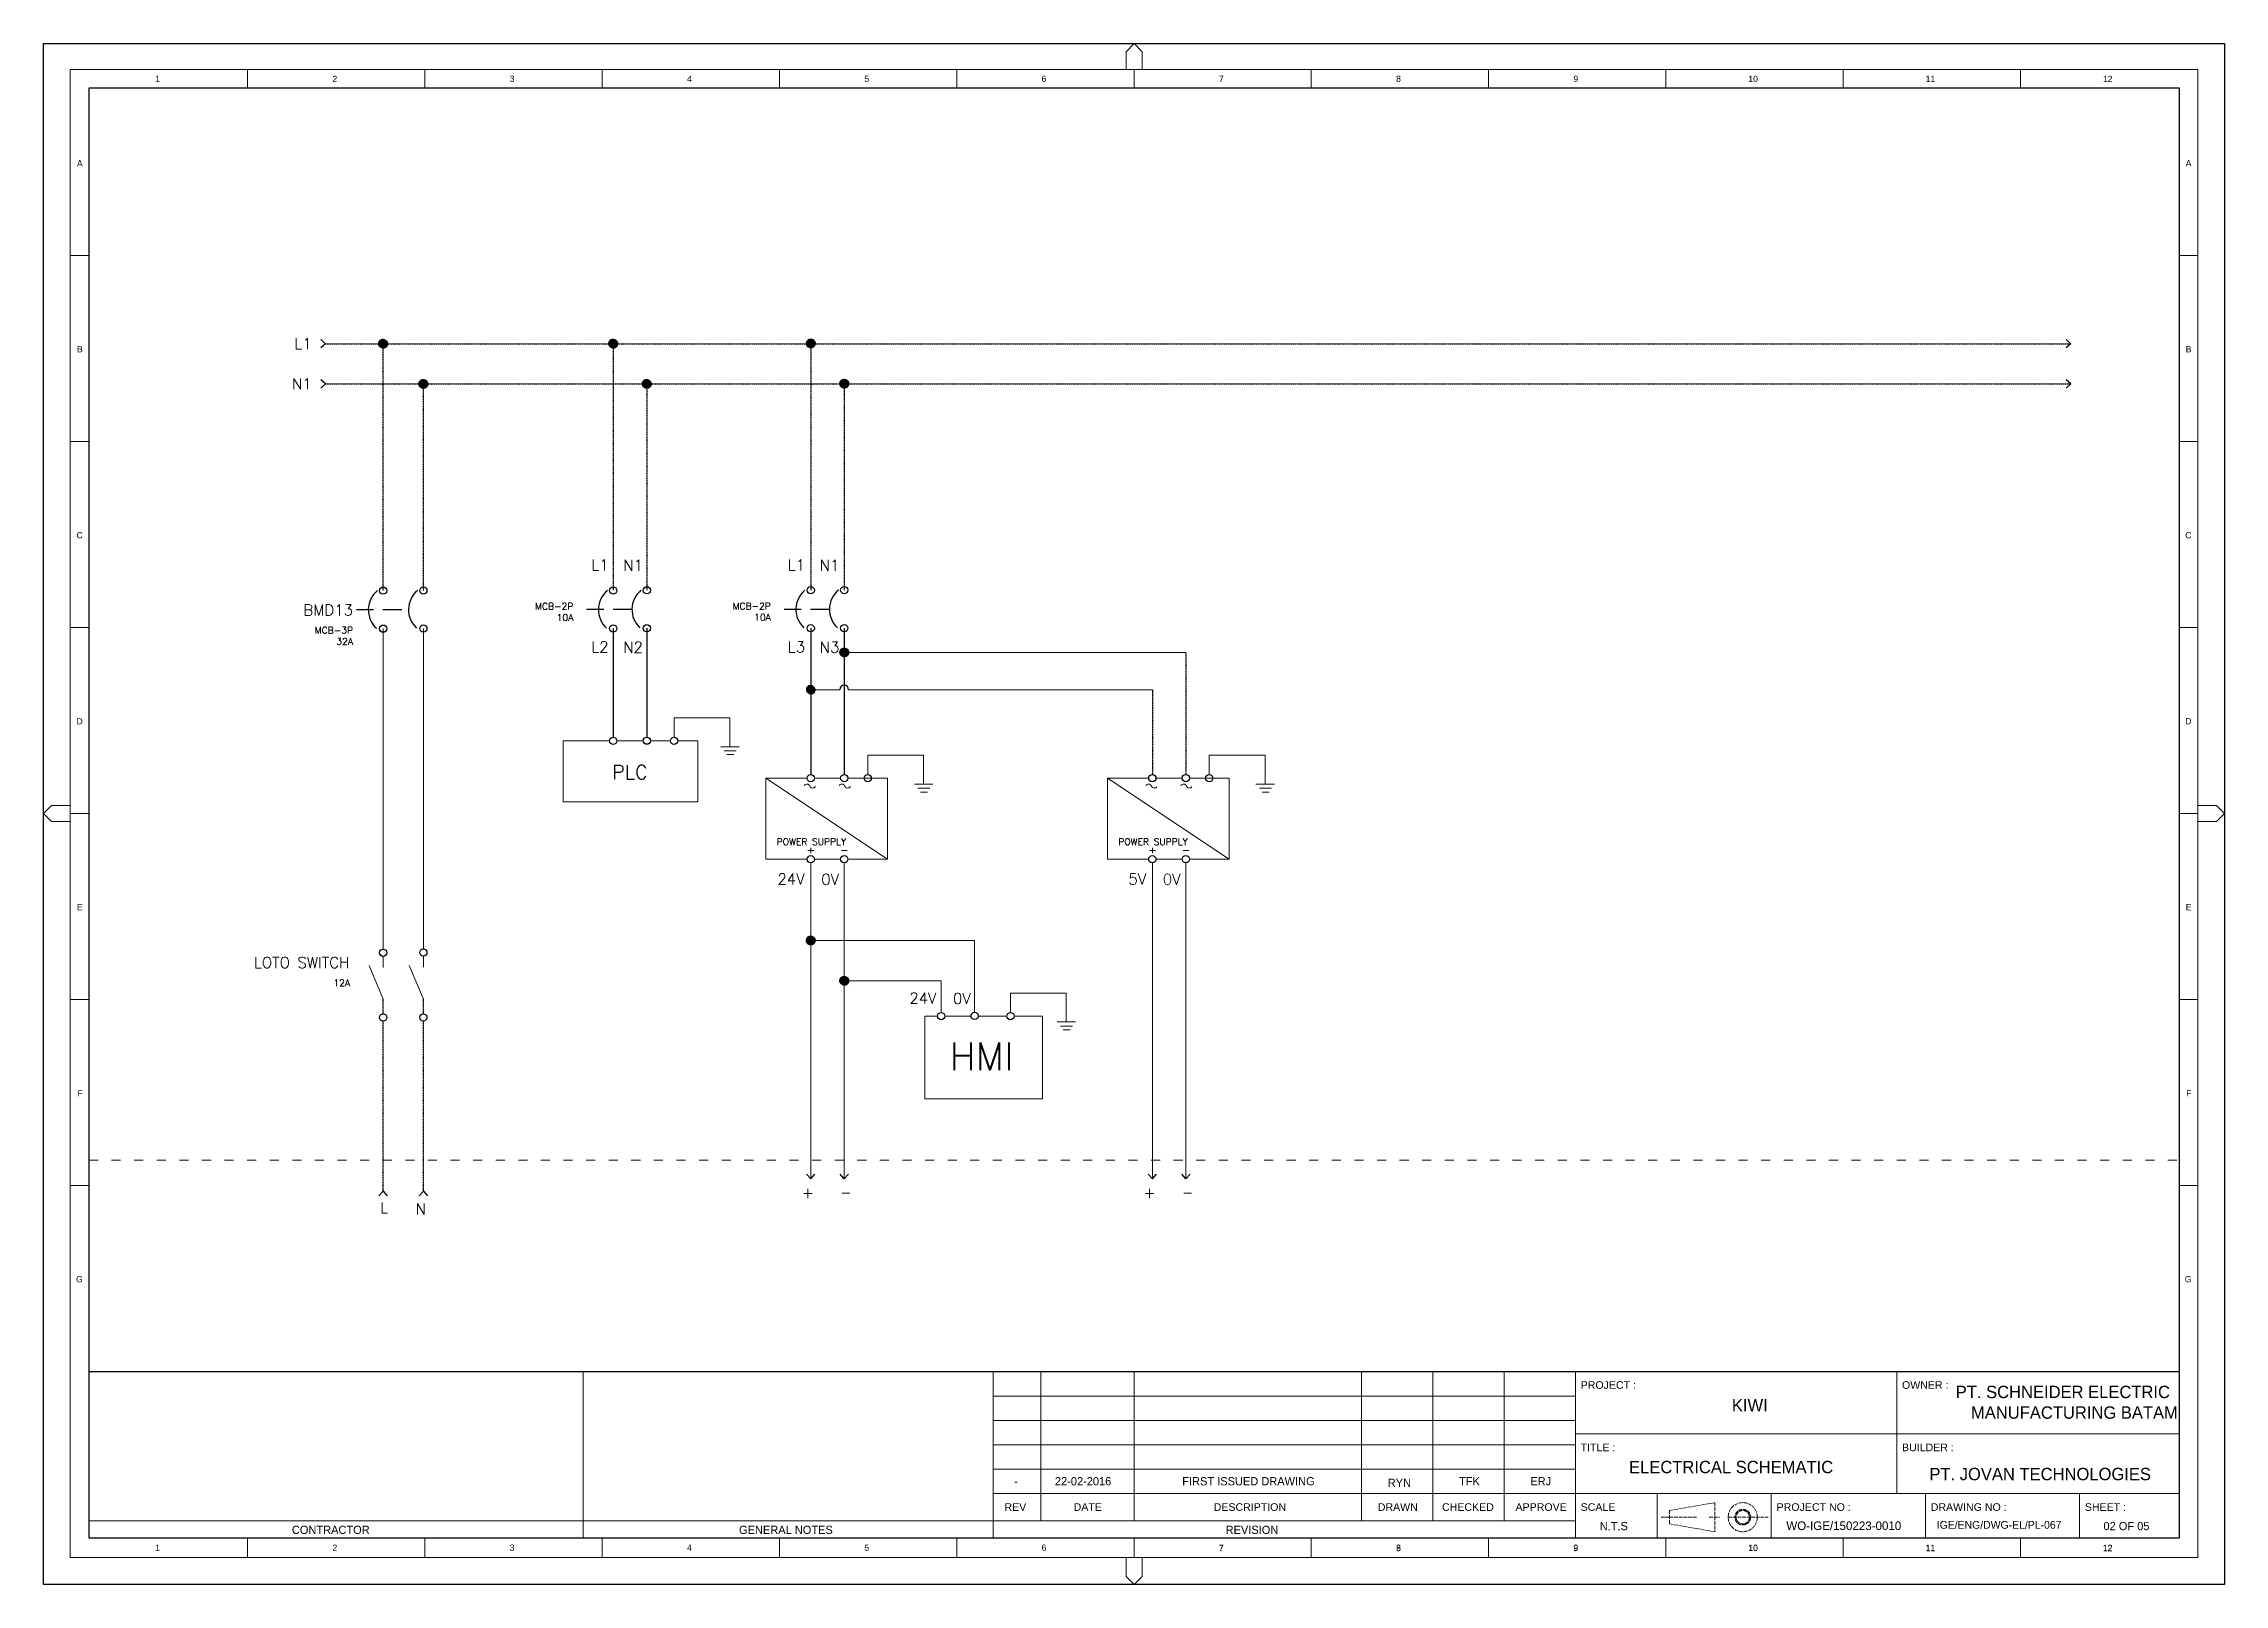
# Model space of a CAD drawing. Header units: millimetres. Extents: x 2350 to 5245, y 570 to 2615.
import ezdxf

# ---------------------------------------------------------------- set-up
doc = ezdxf.new("R2010")
doc.units = ezdxf.units.MM
for name, pattern in [('ACAD_ISO02W100', [15, 12, -3]), ('ACAD_ISO03W100', [30, 12, -18]), ('CACHE', [0.375, 0.25, -0.125]), ('DASHED2', [0.375, 0.25, -0.125])]:
    doc.linetypes.add(name, pattern=pattern)
doc.layers.add('DIMENSION', color=7, linetype='Continuous', lineweight=5)
for name, color, linetype in [('FORM', 7, 'Continuous'), ('GRID', 7, 'Continuous'), ('Layer2', 7, 'ACAD_ISO02W100'), ('TITL-BLK', 7, 'Continuous')]:
    doc.layers.add(name, color=color, linetype=linetype)
doc.styles.add('ARIAL', font='arial.ttf')
doc.styles.add('ROMANS', font='ROMANS.shx', dxfattribs={"height": 2})
doc.styles.get("Standard").update_dxf_attribs({"font": 'arial.ttf'})

# ---------------------------------------------------------------- blocks, each defined once
blk = doc.blocks.new('A$C6D947769')
at = {"lineweight": 9}
for p, q in [((3512.6, 4971.8), (3538.6, 4998.7)), ((3512.6, 4915), (3512.6, 4971.8)), ((3538.6, 4998.7), (3564.6, 4971.8)), ((3564.6, 4971.8), (3564.6, 4915)), ((662, 4854.4), (662, 4915)), ((1237.3, 4854.4), (1237.3, 4915)), ((1812.6, 4854.4), (1812.6, 4915)), ((2388, 4854.4), (2388, 4915)), ((2963.3, 4854.4), (2963.3, 4915)), ((3538.6, 4854.4), (3538.6, 4915)), ((4113.9, 4854.4), (4113.9, 4915)), ((4689.3, 4854.4), (4689.3, 4915)), ((5264.6, 4854.4), (5264.6, 4915)), ((5839.9, 4854.4), (5839.9, 4915)), ((6415.3, 4854.4), (6415.3, 4915)), ((86.6, 4311.6), (147.3, 4311.6)), ((6930, 4311.6), (6990.6, 4311.6)), ((86.6, 3708.2), (147.3, 3708.2)), ((6930, 3708.2), (6990.6, 3708.2)), ((86.6, 3104.8), (147.3, 3104.8)), ((6930, 3104.8), (6990.6, 3104.8)), ((0, 2501.3), (26, 2527.3)), ((26, 2475.3), (0, 2501.3)), ((26, 2527.3), (86.6, 2527.3)), ((86.6, 2501.3), (147.3, 2501.3)), ((6930, 2501.3), (6990.6, 2501.3)), ((6990.6, 2527.3), (7051.2, 2527.3)), ((7051.2, 2527.3), (7077.2, 2501.3)), ((7077.2, 2501.3), (7051.2, 2475.3)), ((86.6, 2475.3), (26, 2475.3)), ((7051.2, 2475.3), (6990.6, 2475.3)), ((86.6, 1897.9), (147.3, 1897.9)), ((6930, 1897.9), (6990.6, 1897.9)), ((86.6, 1294.5), (147.3, 1294.5)), ((6930, 1294.5), (6990.6, 1294.5)), ((1750.6, 691), (1750.6, 149.5)), ((3081.9, 691), (3081.9, 149.5)), ((3081.9, 691), (4830.3, 691)), ((3236, 206), (3236, 691)), ((3538.6, 691), (3538.6, 206)), ((4276.7, 691), (4276.7, 206)), ((4508.1, 691), (4508.1, 206)), ((4739.5, 691), (4739.5, 206)), ((4970.9, 691), (4970.9, 149.5)), ((3081.9, 610.9), (4970.9, 610.9)), ((3081.9, 531.9), (4970.9, 531.9)), ((3081.9, 452.9), (4970.9, 452.9)), ((4970.9, 488.6), (6930, 488.6)), ((3081.9, 374), (4970.9, 374)), ((3081.9, 295), (4970.9, 295)), ((4970.9, 295), (6930, 295)), ((5236, 295), (5236, 149.5)), ((5606.8, 295), (5606.8, 149.5)), ((6107, 295), (6107, 149.5)), ((6607.2, 295), (6607.2, 149.5)), ((1750.6, 206), (1750.6, 263.8)), ((147.3, 206), (3079.1, 206)), ((662, 88.8), (662, 149.5)), ((1237.3, 88.8), (1237.3, 149.5)), ((1750.6, 149.5), (1750.6, 206)), ((1812.6, 88.8), (1812.6, 149.5)), ((2388, 88.8), (2388, 149.5)), ((2963.3, 88.8), (2963.3, 149.5)), ((3081.9, 206), (4970.9, 206)), ((3538.6, 88.8), (3538.6, 149.5)), ((4113.9, 88.8), (4113.9, 149.5)), ((4113.9, 87.6), (4113.9, 148.3)), ((4689.3, 88.8), (4689.3, 149.5)), ((4689.3, 87.6), (4689.3, 148.3)), ((5264.6, 88.8), (5264.6, 149.5)), ((5264.6, 87.6), (5264.6, 148.3)), ((5839.9, 88.8), (5839.9, 149.5)), ((5839.9, 87.6), (5839.9, 148.3)), ((6415.3, 88.8), (6415.3, 149.5)), ((6415.3, 148.3), (6415.3, 87.6)), ((3564.6, 87.6), (3512.6, 87.6)), ((3512.6, 87.6), (3512.6, 26)), ((3564.6, 26), (3564.6, 87.6)), ((6415.3, 87.6), (5839.9, 87.6)), ((3512.6, 26), (3538.6, 0)), ((3538.6, 0), (3564.6, 26))]:
    blk.add_line(p, q, dxfattribs=at)
at = {"lineweight": 30}
blk.add_line((147.3, 691), (6930, 691), dxfattribs=at)
at = {"lineweight": 9, "ltscale": 100}
blk.add_line((6013.7, 691), (6013.7, 295), dxfattribs=at)
at = {"lineweight": 30}
for points in [[(0, 4998.7), (7077.2, 4998.7), (7077.2, 0), (0, 0)], [(147.3, 4855.6), (6930, 4855.6), (6930, 149.5), (147.3, 149.5)]]:
    blk.add_lwpolyline(points, close=True, dxfattribs=at)
at = {"lineweight": 9}
blk.add_lwpolyline([(86.6, 4915), (6990.6, 4915), (6990.6, 87.6), (86.6, 87.6)], close=True, dxfattribs=at)
at = {"layer": 'DIMENSION', "lineweight": 9, "ltscale": 50}
blk.add_line((4970.9, 206), (4970.9, 149.5), dxfattribs=at)
at = {"layer": 'Layer2', "lineweight": 9}
for p, q in [((5276.8, 217.9), (5249.4, 217.9)), ((5276.8, 239.7), (5424, 265.2)), ((5276.8, 239.7), (5276.8, 196.2)), ((5276.8, 217.9), (5367.2, 217.9)), ((5405.3, 217.9), (5438.5, 217.9)), ((5424, 265.2), (5424, 170.6)), ((5466.9, 217.9), (5596.6, 217.9)), ((5276.8, 196.2), (5424, 170.6))]:
    blk.add_line(p, q, dxfattribs=at)
for radius in [47.3, 25.3, 21.8]:
    blk.add_circle((5514.2, 217.9), radius, dxfattribs=at)
at = {"lineweight": 9, "ltscale": 100}
blk.add_attdef('BUILDER:', (6013.7, 691), '', height=0.268, dxfattribs=at)
at = {"layer": 'FORM', "lineweight": 9}
for s, insert, char_height, width, attachment_point in [('1', (369.7, 4874.2), 20.1, 40.156, 8), ('2', (945, 4874.2), 20.1, 40.156, 8), ('3', (1520.4, 4874.2), 20.1, 40.156, 8), ('4', (2095.7, 4874.2), 20.1, 40.156, 8), ('5', (2671, 4874.2), 20.1, 40.156, 8), ('6', (3246.4, 4874.2), 20.1, 40.156, 8), ('7', (3821.7, 4874.2), 20.1, 40.156, 8), ('8', (4397, 4874.2), 20.1, 40.156, 8), ('9', (4972.3, 4874.2), 20.1, 40.156, 8), ('10', (5547.7, 4874.2), 20.08, 40.156, 8), ('11', (6123, 4874.2), 20.08, 40.156, 8), ('12', (6698.3, 4874.2), 20.08, 40.156, 8), ('A', (126.9, 4610.5), 20.1, 40.156, 6), ('A', (6970.3, 4610.5), 20.1, 40.156, 6), ('B', (126.9, 4007.1), 20.1, 40.156, 6), ('B', (6970.3, 4007.1), 20.1, 40.156, 6), ('C', (126.9, 3403.6), 20.1, 40.156, 6), ('C', (6970.3, 3403.6), 20.1, 40.156, 6), ('D', (126.9, 2800.2), 20.1, 40.156, 6), ('D', (6970.3, 2800.2), 20.1, 40.156, 6), ('E', (126.9, 2196.8), 20.1, 40.156, 6), ('E', (6970.3, 2196.8), 20.1, 40.156, 6), ('F', (126.9, 1593.4), 20.1, 40.156, 6), ('F', (6970.3, 1593.4), 20.1, 40.156, 6), ('G', (126.9, 989.9), 20.1, 40.156, 6), ('G', (6970.3, 989.9), 20.1, 40.156, 6), ('{\\Fcdm_nc|c0;CONTRACTOR}', (805.6, 176.7), 26.77, 351.361, 4), ('{\\Fcdm_nc|c0;GENERAL NOTES}', (2256.7, 176.7), 26.77, 351.361, 4), ('{\\Fcdm_nc|c0;REVISION}', (3835.8, 176.7), 26.77, 351.361, 4), ('1', (369.7, 108.7), 20.1, 40.156, 8), ('2', (945, 108.7), 20.1, 40.156, 8), ('3', (1520.4, 108.7), 20.1, 40.156, 8), ('4', (2095.7, 108.7), 20.1, 40.156, 8), ('5', (2671, 108.7), 20.1, 40.156, 8), ('6', (3246.4, 108.7), 20.1, 40.156, 8), ('7', (3821.7, 108.7), 20.1, 40.156, 8), ('7', (3821.7, 107.5), 20.1, 40.156, 8), ('8', (4397, 108.7), 20.1, 40.156, 8), ('8', (4397, 107.5), 20.1, 40.156, 8), ('9', (4972.3, 108.7), 20.1, 40.156, 8), ('9', (4972.3, 107.5), 20.1, 40.156, 8), ('10', (5547.7, 108.7), 20.08, 40.156, 8), ('10', (5547.7, 107.5), 20.08, 40.156, 8), ('11', (6123, 108.7), 20.08, 40.156, 8), ('11', (6123, 107.5), 20.08, 40.156, 8), ('12', (6698.3, 108.7), 20.08, 40.156, 8), ('12', (6698.3, 107.5), 20.08, 40.156, 8)]:
    blk.add_mtext(s, dxfattribs=dict(at, insert=insert, char_height=char_height, width=width, attachment_point=attachment_point))
at = {"layer": 'TITL-BLK', "linetype": 'Continuous', "lineweight": 30, "style": 'ARIAL'}
for s, height, p in [('PROJECT :', 24.61, (4988.1, 634.5)), ('OWNER :', 24.61, (6030.9, 634.5)), ('TITLE :', 24.61, (4988.1, 432)), ('BUILDER :', 24.61, (6030.9, 432)), ('REV', 24.61, (3118.2, 238.5)), ('DATE', 24.61, (3342.7, 238.5)), ('DESCRIPTION', 24.606, (3797.2, 238.5)), ('DRAWN', 24.61, (4329.7, 238.5)), ('CHECKED', 24.61, (4538.2, 238.5)), ('APPROVE', 24.61, (4776.7, 238.5)), ('SCALE', 24.61, (4988.1, 238.5)), ('PROJECT NO :', 24.606, (5624, 238.5)), ('DRAWING NO :', 24.606, (6124.2, 238.5)), ('SHEET :', 24.61, (6624.5, 238.5))]:
    blk.add_text(s, height=height, dxfattribs=at).set_placement(p)

msp = doc.modelspace()

# ---------------------------------------------------------------- hatches: boundary and pattern name
at = {"linetype": 'CACHE'}
h = msp.add_hatch(dxfattribs=at)
h.set_pattern_fill('ANSI31', color=256, scale=0.889996)
h.set_pattern_definition([(45, (-85682.67424, -15239.09887), (-0.07866530358, 0.07866530358), [])])
h.paths.add_polyline_path([(2795.1, 2216.8, 1), (2806.8, 2216.8, 1)])
h = msp.add_hatch(dxfattribs=at)
h.set_pattern_fill('ANSI31', color=256, scale=0.889996)
h.set_pattern_definition([(45, (-85377.15735, -15239.09887), (-0.07866530358, 0.07866530358), [])])
h.paths.add_polyline_path([(3100.6, 2216.8, 1), (3112.3, 2216.8, 1)])
h = msp.add_hatch(dxfattribs=at)
h.set_pattern_fill('ANSI31', color=256, scale=0.889996)
h.set_pattern_definition([(45, (-85114.94112, -15238.86726), (-0.07866530358, 0.07866530358), [])])
h.paths.add_polyline_path([(3362.9, 2217.1, 1), (3374.5, 2217.1, 1)])
h = msp.add_hatch(dxfattribs=at)
h.set_pattern_fill('ANSI31', color=256, scale=0.889996)
h.set_pattern_definition([(45, (-85629.27446, -15292.49865), (-0.07866530358, 0.07866530358), [])])
h.paths.add_polyline_path([(2848.5, 2163.4, 1), (2860.2, 2163.4, 1)])
h = msp.add_hatch(dxfattribs=at)
h.set_pattern_fill('ANSI31', color=256, scale=0.889996)
h.set_pattern_definition([(45, (-85332.65753, -15292.49865), (-0.07866530358, 0.07866530358), [])])
h.paths.add_polyline_path([(3145.1, 2163.4, 1), (3156.8, 2163.4, 1)])
h = msp.add_hatch(dxfattribs=at)
h.set_pattern_fill('ANSI31', color=256, scale=0.889996)
h.set_pattern_definition([(45, (-85070.4413, -15292.26704), (-0.07866530358, 0.07866530358), [])])
h.paths.add_polyline_path([(3407.4, 2163.7, 1), (3419, 2163.7, 1)])
h = msp.add_hatch(dxfattribs=at)
h.set_pattern_fill('ANSI31', color=256, scale=0.889996)
h.set_pattern_definition([(45, (-85070.4413, -15648.83683), (-0.07866530358, 0.07866530358), [])])
h.paths.add_polyline_path([(3407.4, 1807.1, 1), (3419, 1807.1, 1)])
h = msp.add_hatch(dxfattribs=at)
h.set_pattern_fill('ANSI31', color=256, scale=0.889996)
h.set_pattern_definition([(45, (-85114.94112, -15698.33683), (-0.07866530358, 0.07866530358), [])])
h.paths.add_polyline_path([(3362.9, 1757.6, 1), (3374.5, 1757.6, 1)])
h = msp.add_hatch(dxfattribs=at)
h.set_pattern_fill('ANSI31', color=256, scale=0.889996)
h.set_pattern_definition([(45, (-85114.94112, -16031.22409), (-0.07866530358, 0.07866530358), [])])
h.paths.add_polyline_path([(3362.9, 1424.7, 1), (3374.5, 1424.7, 1)])
h = msp.add_hatch(dxfattribs=at)
h.set_pattern_fill('ANSI31', color=256, scale=0.889996)
h.set_pattern_definition([(45, (-85070.4413, -16084.62387), (-0.07866530358, 0.07866530358), [])])
h.paths.add_polyline_path([(3407.4, 1371.3, 1), (3419, 1371.3, 1)])

# ---------------------------------------------------------------- linework, layer by layer
for p, q in [((2724.5, 2216.8), (2718.5, 2222.3)), ((2724.5, 2216.8), (2718.5, 2211.3)), ((5041.5, 2216.8), (5035.5, 2222.3)), ((5041.5, 2216.8), (5035.5, 2211.3)), ((2724.5, 2163.4), (2718.5, 2168.9)), ((2724.5, 2163.4), (2718.5, 2157.9)), ((5041.5, 2163.4), (5035.5, 2168.9)), ((5041.5, 2163.4), (5035.5, 2157.9)), ((3106.5, 1838.8), (3106.5, 1694.5)), ((3151, 1839.1), (3151, 1694.8)), ((3368.7, 1839.1), (3368.7, 1644.9)), ((3413.2, 1839.3), (3413.2, 1645.2)), ((3368.7, 1108.4), (3363.2, 1114.4)), ((3368.7, 1108.4), (3374.2, 1114.4)), ((3413.2, 1108.4), (3407.7, 1114.4)), ((3413.2, 1108.4), (3418.7, 1114.4)), ((3822.2, 1108.4), (3816.7, 1114.4)), ((3822.2, 1108.4), (3827.7, 1114.4)), ((3866.7, 1108.4), (3861.2, 1114.4)), ((3866.7, 1108.4), (3872.2, 1114.4)), ((2801, 1091.9), (2795.4, 1085.9)), ((2801, 1091.9), (2806.5, 1085.9)), ((2854.4, 1091.9), (2848.8, 1085.9)), ((2854.4, 1091.9), (2859.9, 1085.9))]:
    msp.add_line(p, q)
for p, q in [((2724.5, 2216.8), (5041.5, 2216.8)), ((2801, 1889.1), (2801, 2216.8)), ((3106.5, 2216.8), (3106.5, 1889.3)), ((3368.7, 2217.1), (3368.7, 1889.5)), ((2724.5, 2163.4), (5041.5, 2163.4)), ((2854.4, 1889.3), (2854.4, 2163.4)), ((3151, 2163.4), (3151, 1889.5)), ((3413.2, 2163.7), (3413.2, 1889.8)), ((3866.7, 1807.1), (3866.7, 1645.2)), ((3822.2, 1757.6), (3822.2, 1644.9)), ((2801, 1327.3), (2801, 1346.8)), ((2854.4, 1327.5), (2854.4, 1347)), ((2801, 1091.9), (2801, 1317.6)), ((2854.4, 1091.9), (2854.4, 1317.9))]:
    msp.add_line(p, q, dxfattribs=at)
at = {"lineweight": 9}
for p, q in [((2801, 1838.6), (2801, 1413.3)), ((2854.4, 1838.8), (2854.4, 1413.5)), ((3866.7, 1807.1), (3413.2, 1807.1)), ((3407.4, 1757.6), (3368.7, 1757.6)), ((3822.2, 1757.6), (3419, 1757.6)), ((3261.4, 1720.2), (3187.2, 1720.2)), ((3187.2, 1720.2), (3187.2, 1694.5)), ((3261.4, 1681.9), (3261.4, 1720.2)), ((3249.2, 1681.9), (3273.7, 1681.9)), ((3253.7, 1676.4), (3269.7, 1676.4)), ((3257.2, 1671.4), (3266.7, 1671.4)), ((3518.5, 1670.6), (3444.3, 1670.6)), ((3444.3, 1670.6), (3444.3, 1644.9)), ((3518.5, 1632.3), (3518.5, 1670.6)), ((3972, 1670.6), (3897.8, 1670.6)), ((3897.8, 1670.6), (3897.8, 1644.9)), ((3972, 1632.3), (3972, 1670.6)), ((3470.6, 1532.5), (3309.2, 1640.1)), ((3506.3, 1632.3), (3530.8, 1632.3)), ((3510.8, 1626.8), (3526.8, 1626.8)), ((3514.3, 1621.8), (3523.8, 1621.8)), ((3924.1, 1532.5), (3762.7, 1640.1)), ((3959.8, 1632.3), (3984.3, 1632.3)), ((3964.3, 1626.8), (3980.3, 1626.8)), ((3967.8, 1621.8), (3977.3, 1621.8)), ((3372.5, 1544.2), (3364.9, 1544.2)), ((3372.8, 1544.2), (3365.3, 1544.2)), ((3368.7, 1540.6), (3368.7, 1547.9)), ((3417, 1544.2), (3409.4, 1544.2)), ((3826, 1544.2), (3818.4, 1544.2)), ((3826.3, 1544.2), (3818.8, 1544.2)), ((3822.2, 1540.6), (3822.2, 1547.9)), ((3870.5, 1544.2), (3862.9, 1544.2)), ((3368.7, 1527.7), (3368.7, 1108.4)), ((3413.2, 1527.9), (3413.2, 1108.4)), ((3470.6, 1532.5), (3440, 1532.5)), ((3822.2, 1527.7), (3822.2, 1108.4)), ((3866.7, 1527.9), (3866.7, 1108.4)), ((3924.1, 1532.5), (3893.5, 1532.5)), ((3368.7, 1424.7), (3586.3, 1424.7)), ((3586.3, 1424.7), (3586.3, 1329.4)), ((2801, 1346.8), (2782.3, 1391.5)), ((2801, 1403.6), (2801, 1389)), ((2854.4, 1347), (2835.7, 1391.7)), ((2854.4, 1403.9), (2854.4, 1389.2)), ((3413.2, 1371.3), (3541.8, 1371.3)), ((3541.8, 1371.3), (3541.8, 1329.2)), ((3708, 1354.9), (3633.8, 1354.9)), ((3633.8, 1354.9), (3633.8, 1329.2)), ((3708, 1316.6), (3708, 1354.9)), ((3695.7, 1316.6), (3720.2, 1316.6)), ((3700.2, 1311.1), (3716.2, 1311.1)), ((3703.7, 1306.1), (3713.2, 1306.1))]:
    msp.add_line(p, q, dxfattribs=at)
at = {"linetype": 'ACAD_ISO03W100', "lineweight": 9}
msp.add_line((2410.5, 1133.2), (5185.2, 1133.2), dxfattribs=at)
at = {"lineweight": 9}
for points in [[(3192.1, 1689.7), (3218.7, 1689.7), (3218.7, 1608.7), (3040.2, 1608.7), (3040.2, 1689.7), (3101.6, 1689.7)], [(3111.3, 1689.7), (3146.1, 1689.7)], [(3155.8, 1689.7), (3182.4, 1689.7)], [(3363.9, 1532.5), (3309.2, 1532.5), (3309.2, 1640.1), (3363.9, 1640.1)], [(3373.5, 1640.1), (3408.4, 1640.1)], [(3418, 1640.1), (3470.6, 1640.1), (3470.6, 1532.5), (3418, 1532.5)], [(3817.4, 1532.5), (3762.7, 1532.5), (3762.7, 1640.1), (3817.4, 1640.1)], [(3827, 1640.1), (3861.9, 1640.1)], [(3871.5, 1640.1), (3924.1, 1640.1), (3924.1, 1532.5), (3871.5, 1532.5)], [(3408.4, 1532.5), (3373.5, 1532.5)], [(3861.9, 1532.5), (3827, 1532.5)], [(3638.6, 1324.4), (3676.5, 1324.4), (3676.5, 1214.4), (3520, 1214.4), (3520, 1324.4), (3536.9, 1324.4)], [(3546.6, 1324.4), (3581.5, 1324.4)], [(3591.1, 1324.4), (3629, 1324.4)]]:
    msp.add_lwpolyline(points, dxfattribs=at)
at = {"linetype": 'CACHE'}
for centre in [(2801, 2216.8), (3106.5, 2216.8), (3368.7, 2217.1), (2854.4, 2163.4), (3151, 2163.4), (3413.2, 2163.7), (3413.2, 1807.1), (3368.7, 1424.7), (3413.2, 1371.3)]:
    msp.add_circle(centre, 5.82, dxfattribs=at)
msp.add_arc((3413.2, 1757.6), 5.82, 0, 180)
at = {"lineweight": 9}
for centre, start, end in [((3363.6, 1628.2), 20.9929, 147.8628), ((3371.3, 1631.2), 200.9929, 327.8628), ((3410.1, 1628.2), 20.9929, 147.8628), ((3417.8, 1631.2), 200.9929, 327.8628), ((3817.1, 1628.2), 20.9929, 147.8628), ((3824.8, 1631.2), 200.9929, 327.8628), ((3863.6, 1628.2), 20.9929, 147.8628), ((3871.3, 1631.2), 200.9929, 327.8628)]:
    msp.add_arc(centre, 4.13, start, end, dxfattribs=at)
at = {"layer": 'GRID', "color": 0, "linetype": 'DASHED2', "ltscale": 100}
for p, q in [((2825.8, 1863.7), (2765.6, 1863.7)), ((3131.3, 1864), (3071.1, 1864)), ((3393.5, 1864.2), (3333.3, 1864.2))]:
    msp.add_line(p, q, dxfattribs=at)
at = {"layer": 'GRID', "color": 0, "ltscale": 100}
for centre in [(2801, 1889.1), (2854.4, 1889.3), (3106.5, 1889.3), (3151, 1889.5), (3368.7, 1889.5), (3413.2, 1889.8), (2801, 1838.6), (2854.4, 1838.8), (3106.5, 1838.8), (3151, 1839.1), (3368.7, 1839.1), (3413.2, 1839.3), (3106.5, 1689.7), (3151, 1689.9), (3187.2, 1689.7), (3368.7, 1640.1), (3413.2, 1640.3), (3444.3, 1640.1), (3822.2, 1640.1), (3866.7, 1640.3), (3897.8, 1640.1), (3368.7, 1532.5), (3413.2, 1532.7), (3822.2, 1532.5), (3866.7, 1532.7), (2801, 1408.5), (2854.4, 1408.7), (2801, 1322.5), (2854.4, 1322.7), (3541.8, 1324.4), (3586.3, 1324.6), (3633.8, 1324.4)]:
    msp.add_circle(centre, 4.83, dxfattribs=at)
at = {"layer": 'GRID', "color": 0, "ltscale": 50}
for centre in [(2814.6, 1863.5), (2868, 1863.7), (3120.1, 1863.7), (3164.6, 1864), (3382.3, 1864), (3426.8, 1864.2)]:
    msp.add_arc(centre, 33.3, 129.7159, 227.2087, dxfattribs=at)

# ---------------------------------------------------------------- block references
at = {"layer": 'DIMENSION', "ltscale": 50, "xscale": 0.4090818610681077, "yscale": 0.4090818610681077, "zscale": 0.4090818610681077}
msp.add_blockref('A$C6D947769', (2350.3, 570.2), dxfattribs=at)

# ---------------------------------------------------------------- texts
at = {"attachment_point": 3, "style": 'ROMANS'}
for s, insert, char_height in [('L1', (2706.1, 2224.2), 14.5), ('N1', (2706.1, 2170.8), 14.5), ('L1', (3100.3, 1930.4), 14.5), ('N1', (3145.9, 1930), 14.5), ('L1', (3361.2, 1930.4), 14.5), ('N1', (3406.8, 1930), 14.5), ('BMD13', (2761, 1870.6), 14.5), ('MCB-2P\\P10A', (3053.5, 1872.7), 8.9), ('MCB-2P\\P10A', (3315.7, 1873), 8.9), ('MCB-3P\\P32A', (2761, 1840.9), 8.9), ('L2', (3100.3, 1821.6), 14.5), ('N2', (3145.9, 1821.2), 14.5), ('L3', (3361.2, 1821.6), 14.5), ('N3', (3406.8, 1821.2), 14.5), ('PLC', (3152.2, 1657.4), 18.64), ('POWER SUPPLY', (3415.8, 1560.2), 8.9), ('POWER SUPPLY', (3869.3, 1560.2), 8.9), ('24V', (3360.6, 1513.5), 14.5), ('0V', (3406.2, 1513.1), 14.5), ('5V', (3814.1, 1513.5), 14.5), ('0V', (3859.7, 1513.1), 14.5), ('LOTO SWITCH', (2756.2, 1402.7), 14.498), ('\\P12A', (2757.1, 1387.7), 8.9), ('24V', (3535.6, 1355.4), 14.5), ('0V', (3581.2, 1355), 14.5), ('HMI', (3637.8, 1289.4), 36.69), ('L', (2807.6, 1077.2), 14.5), ('N', (2858, 1075.7), 14.5), ('+', (3373.1, 1097.2), 14.5), ('_', (3420.5, 1105.2), 14.5), ('+', (3826.6, 1097.2), 14.5), ('_', (3874, 1105.2), 14.5)]:
    msp.add_mtext(s, dxfattribs=dict(at, insert=insert, char_height=char_height))
at = {"layer": 'FORM', "attachment_point": 4}
for s, insert, char_height, width in [('\\pi162.22;{\\Fextslim2|c0;KIWI}', (4429.4, 807.9), 16.427, 374.812), ('\\pi43.397;{\\Fextslim2|c0;PT. SCHNEIDER ELECTRIC \\P\\pi63.657;MANUFACTURING BATAM }', (4845.4, 811.8), 16.427, 374.812), ('\\pi57.086;{\\Fextslim2|c0;ELECTRICAL SCHEMATIC }', (4398, 725.8), 16.427, 374.812), ('\\pi43.397;{\\Fextslim2|c0;PT. JOVAN TECHNOLOGIES }', (4810.4, 716.5), 16.427, 374.812), ('\\pi27.869;{\\Fextslim2|c0;-}', (3611, 707), 10.951, 63.039), ('\\pi27.869;{\\Fextslim2|c0;-}', (3611, 707), 10.951, 63.039), ('\\pi18.824;{\\Fextslim2|c0;22-02-2016}', (3674, 707), 10.951, 123.797), ('\\pi64.096;{\\Fextslim2|c0;FIRST ISSUED DRAWING}', (3797.8, 707), 10.951, 301.953), ('\\pi64.096;{\\Fextslim2|c0;FIRST ISSUED DRAWING}', (3797.8, 707), 10.951, 301.953), ('\\pi34.917;{\\Fextslim2|c0;RYN}', (4099.8, 705), 10.951, 94.657), ('\\pi34.917;{\\Fextslim2|c0;TFK}', (4194.5, 707), 10.951, 94.657), ('\\pi34.917;{\\Fextslim2|c0;ERJ}', (4289.1, 707), 10.951, 94.657), ('\\pi32.318;{\\Fextslim2|c0;N.T.S}', (4383.8, 647.5), 10.951, 108.442), ('\\pi25.346;{\\Fextslim2|c0;WO-IGE/150223-0010}', (4638.5, 647.9), 11.469, 214.324), ('\\pi10.468;{\\Fextslim2|c0;IGE/ENG/DWG-EL/PL-067}', (4853.1, 649.1), 10.365, 193.687), ('\\pi31.695;{\\Fextslim2|c0;02 OF 05}', (5053.2, 647.5), 10.951, 132.017)]:
    msp.add_mtext(s, dxfattribs=dict(at, insert=insert, char_height=char_height, width=width))

doc.saveas('drawing.dxf')
